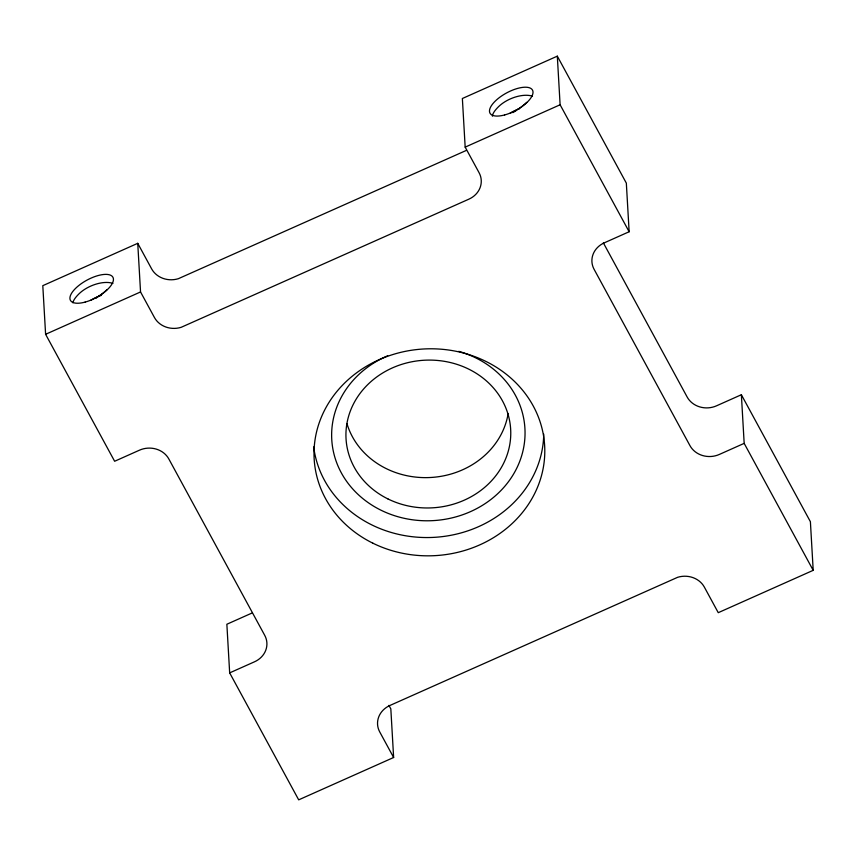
<?xml version="1.0" encoding="UTF-8"?>
<svg xmlns="http://www.w3.org/2000/svg" width="856" height="856" viewBox="0 0 856 856"><rect width="100%" height="100%" fill="white"/><g stroke="black" fill="none" stroke-linecap="round" stroke-linejoin="round"><path stroke-width="1.28" d="M466.081 150.528L178.337 278.703A21.989 19.709 -3.3 0 1 151.64 268.891L137.741 243.318L42.8 285.669L45.603 334.3L114.629 461.266L139.475 450.181A21.989 19.709 -3.3 0 1 168.846 458.987L264.718 635.334A21.989 19.709 -3.3 0 1 254.521 661.795L229.665 672.88L298.69 799.846L393.632 757.496L390.828 708.875L388.934 705.387M603.352 242.858L687.154 397.013A21.989 19.709 -3.3 0 0 716.525 405.819L741.371 394.734L744.174 443.365L719.329 454.45A21.989 19.709 -3.3 0 1 689.957 445.634L594.085 269.287A21.989 19.709 -3.3 0 1 604.283 242.837L629.139 231.751L626.335 183.12L557.31 56.154L462.368 98.504L465.172 147.125L479.071 172.698A21.989 19.709 -3.3 0 1 468.885 199.159L181.14 327.324A21.989 19.709 -3.3 0 1 154.444 317.512L140.544 291.95L137.741 243.318M45.603 334.3L140.544 291.95M465.172 147.125L560.113 104.774L557.31 56.154M251.718 613.163L226.861 624.249L229.665 672.88M741.371 394.734L810.397 521.7L813.2 570.331L718.259 612.682L704.36 587.109A21.989 19.709 -3.3 0 0 677.663 577.297L389.919 705.472A21.989 19.709 -3.3 0 0 379.732 731.933L393.632 757.496M560.113 104.774L629.139 231.751M744.174 443.365L813.2 570.331M543.731 434.142A115.432 103.48 -3.3 0 1 434.024 537.354A115.432 103.48 -3.3 0 1 313.681 446.896M458.784 351.345A96.739 86.724 -3.3 0 1 508.571 481.564A96.739 86.724 -3.3 0 1 354.759 491.151A96.739 86.724 -3.3 0 1 387.704 355.764M508.154 413.491A82.454 73.916 -3.3 0 1 431.424 477.445A82.454 73.916 -3.3 0 1 347.001 423.795M532.486 96.225A23.915 12.252 -23.2 0 0 498.759 106.476A23.915 7.062 -33.4 0 0 492.435 116.181M526.729 102.335A23.915 7.062 -33.4 0 1 517.901 109.44M516.65 110.274A23.915 7.062 -33.4 0 1 512.851 112.628M510.144 113.27A23.915 12.252 -23.2 0 1 519.442 108.701M112.917 283.4A23.915 12.252 -23.2 0 0 79.191 293.64A23.915 7.062 -33.4 0 0 72.91 302.799M107.161 289.499A23.915 7.062 -33.4 0 1 98.333 296.604M97.092 297.439A23.915 7.062 -33.4 0 1 95.829 298.252M90.576 300.435A23.915 12.252 -23.2 0 1 101.286 295.384M372.863 543.186A115.432 103.48 -3.3 0 0 544.79 449.817A115.432 103.48 -3.3 0 0 370.562 363.928A115.432 103.48 -3.3 0 0 372.863 543.186M504.666 114.939A24.182 9.876 -28.5 0 0 532.496 90.105A24.182 9.876 -28.5 0 0 496.555 99.885A24.182 9.876 -28.5 0 0 504.666 114.939M85.097 302.104A24.182 9.876 -28.5 0 0 112.928 277.269A24.182 9.876 -28.5 0 0 76.987 287.049A24.182 9.876 -28.5 0 0 85.097 302.104M387.961 498.941A82.454 73.916 -3.3 0 0 510.765 432.248A82.454 73.916 -3.3 0 0 386.313 370.905A82.454 73.916 -3.3 0 0 387.961 498.941"/></g></svg>
